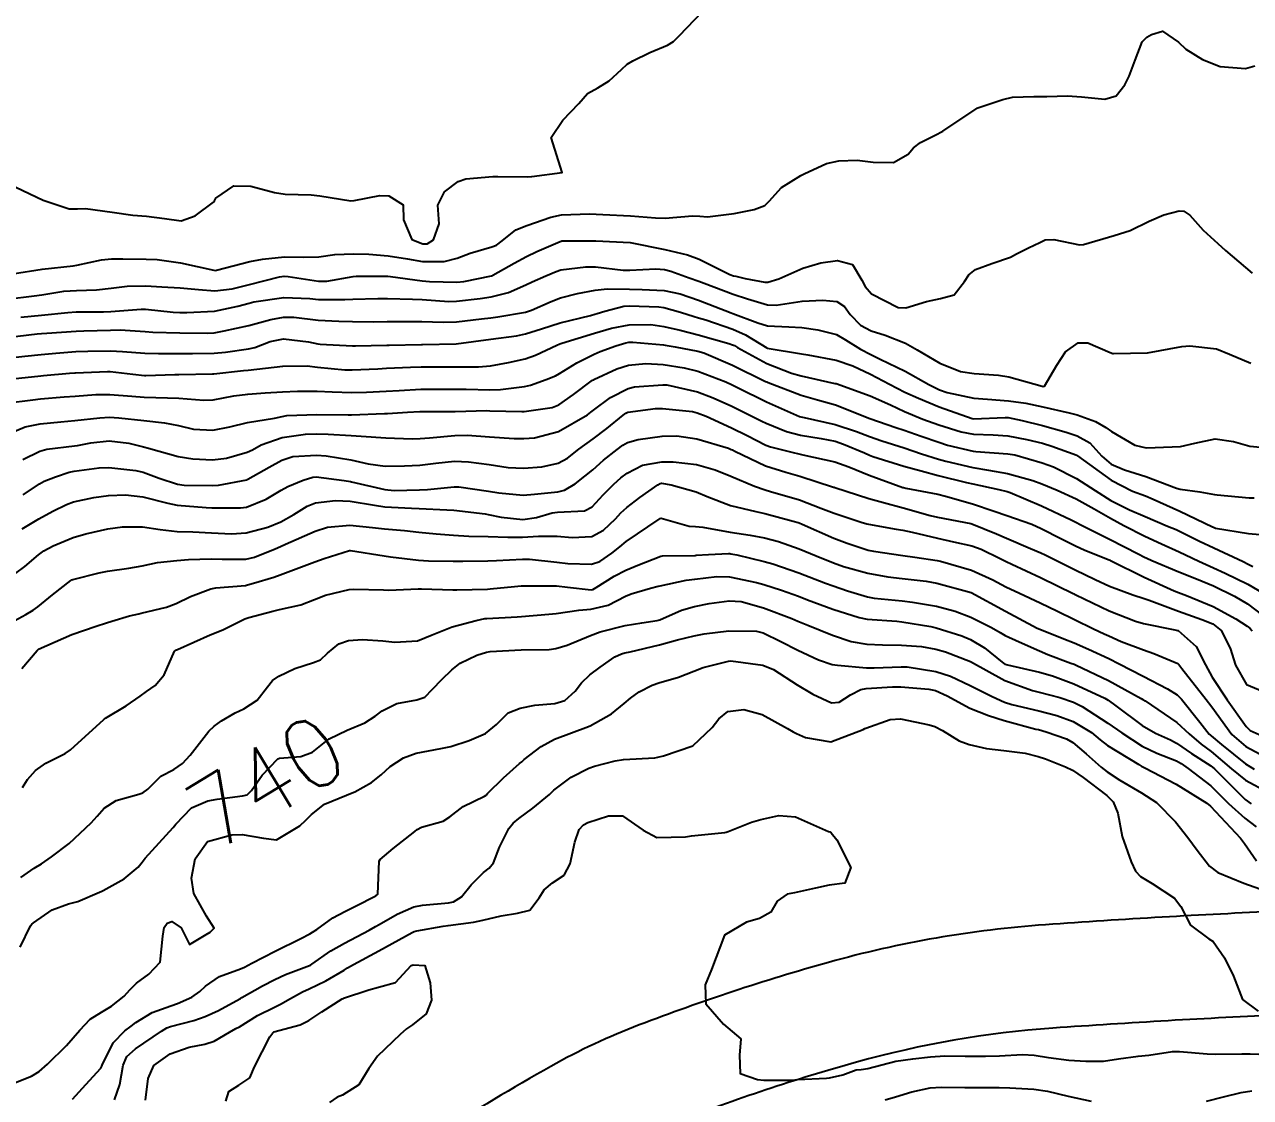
# Model space of a CAD drawing. Header units: metres. Extents: x 318500 to 325275, y 7408834 to 7428799.
# Drawn here: x 322279.6 to 322350.6, y 7417389.9 to 7417452 of the extents above; entities that cross this region are included whole.
import ezdxf
from ezdxf.enums import TextEntityAlignment as Align

# ---------------------------------------------------------------- set-up
doc = ezdxf.new("R2010")
doc.units = ezdxf.units.M
doc.header["$MEASUREMENT"] = 0
for name, color, linetype in [('Cotas', 45, 'Continuous'), ('Curvas de Nivel 1m', 11, 'Continuous'), ('Curvas de Nivel 5m', 15, 'Continuous'), ('Vias Primárias', 230, 'Continuous')]:
    doc.layers.add(name, color=color, linetype=linetype)
doc.styles.add('Style-STANDARD', font='STANDARD.shx')

msp = doc.modelspace()

# ---------------------------------------------------------------- linework, layer by layer
at = {"layer": 'Curvas de Nivel 1m', "flags": 128}
for points, elevation in [([(322278.714, 7417442.744), (322280.7, 7417441.81), (322282.201, 7417441.293), (322282.695, 7417441.306), (322283.155, 7417441.316), (322284.693, 7417441.106), (322285.888, 7417440.938), (322286.691, 7417440.876), (322287.721, 7417440.745), (322288.689, 7417440.616), (322289.492, 7417440.892), (322290.557, 7417441.681), (322290.624, 7417441.758), (322290.703, 7417441.909), (322291.74, 7417442.639), (322292.715, 7417442.619), (322294.086, 7417442.253), (322294.708, 7417442.153), (322296.211, 7417442.102), (322296.707, 7417442.044), (322298.51, 7417441.766), (322298.703, 7417441.774), (322300.179, 7417442.077), (322300.708, 7417442.049), (322301.526, 7417441.532), (322301.563, 7417440.659), (322302.038, 7417439.526), (322302.676, 7417439.27), (322302.917, 7417439.276), (322303.286, 7417439.511), (322303.613, 7417440.43), (322303.54, 7417441.507), (322303.935, 7417442.278), (322304.721, 7417442.881), (322305.171, 7417443.036), (322306.726, 7417443.166), (322307.014, 7417443.169), (322308.726, 7417443.147), (322308.981, 7417443.181), (322310.73, 7417443.41), (322310.106, 7417445.42), (322310.77, 7417446.426), (322311.702, 7417447.396), (322312.199, 7417447.979), (322312.794, 7417448.31), (322313.461, 7417448.713), (322314.177, 7417449.366), (322314.5, 7417449.678), (322314.818, 7417449.875), (322315.814, 7417450.356), (322316.832, 7417450.781), (322317.182, 7417450.977), (322317.511, 7417451.32), (322318.854, 7417452.719)], 723), ([(322278.934, 7417437.539), (322280.65, 7417437.81), (322282.437, 7417437.999), (322282.654, 7417438.037), (322284.078, 7417438.347), (322284.66, 7417438.399), (322285.312, 7417438.403), (322286.66, 7417438.394), (322287.299, 7417438.36), (322288.657, 7417438.182), (322290.588, 7417437.743), (322290.651, 7417437.733), (322290.726, 7417437.754), (322292.659, 7417438.246), (322293.404, 7417438.382), (322294.664, 7417438.526), (322295.764, 7417438.508), (322296.664, 7417438.53), (322297.59, 7417438.662), (322298.667, 7417438.696), (322299.555, 7417438.669), (322300.666, 7417438.585), (322301.79, 7417438.402), (322302.661, 7417438.255), (322303.915, 7417438.248), (322304.664, 7417438.454), (322305.421, 7417438.726), (322306.675, 7417439.097), (322306.928, 7417439.206), (322307.266, 7417439.454), (322308.047, 7417440.086), (322308.689, 7417440.343), (322310.084, 7417440.809), (322310.695, 7417440.957), (322312.313, 7417441.003), (322312.696, 7417440.993), (322313.093, 7417440.979), (322314.695, 7417440.904), (322316.13, 7417440.774), (322316.694, 7417440.759), (322318.286, 7417440.896), (322318.696, 7417440.885), (322319.147, 7417440.844), (322320.698, 7417441.033), (322321.856, 7417441.263), (322322.458, 7417441.5), (322322.707, 7417441.749), (322323.432, 7417442.527), (322324.54, 7417443.223), (322324.668, 7417443.284), (322324.732, 7417443.321), (322326.032, 7417443.915), (322326.743, 7417444.074), (322327.812, 7417444.116), (322328.742, 7417444.002), (322329.919, 7417443.976), (322330.75, 7417444.47), (322331.063, 7417444.829), (322331.474, 7417445.133), (322332.329, 7417445.559), (322332.767, 7417445.796), (322334.695, 7417447.091), (322334.748, 7417447.123), (322334.781, 7417447.141), (322336.233, 7417447.624), (322336.79, 7417447.755), (322338.037, 7417447.802), (322338.791, 7417447.804), (322339.972, 7417447.843), (322340.792, 7417447.786), (322342.139, 7417447.64), (322342.793, 7417447.845), (322343.302, 7417448.476), (322343.545, 7417448.973), (322343.892, 7417449.901), (322344.299, 7417450.965), (322344.562, 7417451.244), (322344.844, 7417451.384), (322345.483, 7417451.587), (322346.395, 7417450.937), (322346.834, 7417450.544), (322347.791, 7417449.95), (322348.82, 7417449.546), (322350.276, 7417449.427), (322350.821, 7417449.585)], 724), ([(322279.411, 7417435.023), (322280.613, 7417435.14), (322282.136, 7417435.308), (322282.616, 7417435.338), (322284.187, 7417435.335), (322284.616, 7417435.355), (322286.383, 7417435.498), (322286.618, 7417435.496), (322288.232, 7417435.322), (322288.616, 7417435.3), (322289.02, 7417435.292), (322290.617, 7417435.371), (322291.963, 7417435.66), (322292.623, 7417435.85), (322292.894, 7417435.916), (322294.628, 7417436.161), (322296.125, 7417436.107), (322296.627, 7417436.061), (322298.152, 7417436.052), (322298.628, 7417436.073), (322300.067, 7417436.109), (322300.629, 7417436.109), (322302.072, 7417436.081), (322302.628, 7417436.044), (322304.18, 7417435.944), (322304.627, 7417435.948), (322305.996, 7417436.103), (322306.631, 7417436.204), (322307.629, 7417436.456), (322308.642, 7417436.898), (322309.004, 7417437.075), (322309.791, 7417437.423), (322310.386, 7417437.682), (322310.655, 7417437.765), (322312.097, 7417437.95), (322312.659, 7417437.947), (322314.26, 7417437.76), (322314.656, 7417437.751), (322316.158, 7417437.837), (322316.657, 7417437.784), (322317.019, 7417437.688), (322318.086, 7417437.308), (322318.647, 7417437.11), (322318.946, 7417436.996), (322320.636, 7417436.368), (322321.461, 7417436.096), (322322.627, 7417435.747), (322323.119, 7417435.734), (322324.631, 7417435.958), (322325.827, 7417436.013), (322326.631, 7417435.945), (322327.072, 7417435.639), (322327.408, 7417435.188), (322328.005, 7417434.57), (322328.611, 7417434.239), (322329.435, 7417433.985), (322330.604, 7417433.524), (322331.276, 7417433.133), (322332.589, 7417432.364), (322333.788, 7417431.896), (322334.58, 7417431.764), (322335.98, 7417431.668), (322336.578, 7417431.582), (322338.504, 7417431.041), (322338.57, 7417431.026), (322338.642, 7417431.039), (322339.358, 7417432.259), (322339.856, 7417433.021), (322340.605, 7417433.538), (322341.153, 7417433.55), (322342.453, 7417432.982), (322342.599, 7417432.933), (322342.65, 7417432.929), (322344.6, 7417432.96), (322346.604, 7417433.338), (322347.06, 7417433.378), (322348.603, 7417433.195), (322349.358, 7417432.892), (322350.592, 7417432.377)], 726), ([(322278.6, 7417433.851), (322280.357, 7417434.058), (322280.603, 7417434.084), (322280.91, 7417434.112), (322282.604, 7417434.214), (322283.06, 7417434.231), (322284.605, 7417434.287), (322285.153, 7417434.292), (322286.605, 7417434.195), (322287.045, 7417434.164), (322288.604, 7417434.124), (322290.191, 7417434.097), (322290.604, 7417434.128), (322291.176, 7417434.242), (322292.609, 7417434.558), (322293.874, 7417434.893), (322294.614, 7417435.038), (322295.203, 7417435.025), (322296.613, 7417434.853), (322297.822, 7417434.792), (322298.612, 7417434.774), (322299.825, 7417434.765), (322300.612, 7417434.774), (322301.359, 7417434.786), (322302.613, 7417434.775), (322303.849, 7417434.738), (322304.613, 7417434.763), (322306.074, 7417434.927), (322306.615, 7417434.998), (322307.017, 7417435.055), (322308.619, 7417435.328), (322308.966, 7417435.435), (322310.107, 7417435.939), (322310.631, 7417436.148), (322311.625, 7417436.406), (322312.638, 7417436.596), (322313.342, 7417436.67), (322314.639, 7417436.642), (322315.363, 7417436.625), (322316.639, 7417436.583), (322317.569, 7417436.383), (322318.631, 7417436.013), (322320.514, 7417435.281), (322320.62, 7417435.243), (322322.052, 7417434.696), (322322.613, 7417434.537), (322323.86, 7417434.479), (322324.612, 7417434.428), (322325.53, 7417434.292), (322326.608, 7417434.029), (322327.137, 7417433.724), (322328.005, 7417433.179), (322328.595, 7417432.868), (322329.148, 7417432.605), (322330.582, 7417431.915), (322331.949, 7417431.126), (322332.565, 7417430.819), (322333.011, 7417430.666), (322334.559, 7417430.34), (322335.358, 7417430.278), (322336.557, 7417430.195), (322337.559, 7417430.046), (322338.552, 7417429.843), (322340.072, 7417429.492), (322340.545, 7417429.371), (322341.592, 7417428.994), (322342.205, 7417428.653), (322342.534, 7417428.416), (322343.878, 7417427.615), (322344.525, 7417427.464), (322345.053, 7417427.48), (322346.526, 7417427.551), (322347.348, 7417427.738), (322348.531, 7417427.981), (322349.588, 7417427.831), (322350.527, 7417427.566), (322351.155, 7417427.499)], 727), ([(322278.582, 7417432.649), (322279.634, 7417432.77), (322280.586, 7417432.879), (322281.428, 7417432.957), (322282.589, 7417433.036), (322283.289, 7417433.07), (322284.59, 7417433.087), (322285.287, 7417433.045), (322286.588, 7417432.949), (322287.375, 7417432.931), (322288.588, 7417432.932), (322289.351, 7417432.93), (322290.589, 7417432.946), (322291.256, 7417433.004), (322292.593, 7417433.19), (322292.961, 7417433.278), (322293.84, 7417433.631), (322294.602, 7417433.778), (322296.064, 7417433.605), (322296.598, 7417433.487), (322296.726, 7417433.47), (322298.597, 7417433.38), (322298.785, 7417433.379), (322300.598, 7417433.407), (322300.723, 7417433.413), (322302.599, 7417433.452), (322302.66, 7417433.458), (322304.6, 7417433.49), (322306.603, 7417433.75), (322308.097, 7417433.953), (322308.606, 7417434.06), (322309.542, 7417434.359), (322310.613, 7417434.696), (322312.367, 7417435.133), (322312.618, 7417435.202), (322312.756, 7417435.241), (322313.212, 7417435.374), (322314.312, 7417435.676), (322314.625, 7417435.696), (322316.324, 7417435.635), (322316.624, 7417435.598), (322317.59, 7417435.315), (322318.377, 7417435.063), (322318.617, 7417434.995), (322319.042, 7417434.869), (322320.611, 7417434.337), (322321.349, 7417434.01), (322322.584, 7417433.25), (322322.6, 7417433.242), (322324.595, 7417432.916), (322324.955, 7417432.856), (322326.59, 7417432.537), (322327.551, 7417432.22), (322328.578, 7417431.736), (322329.675, 7417431.153), (322330.563, 7417430.697), (322331.356, 7417430.334), (322332.551, 7417429.843), (322334.462, 7417429.171), (322334.541, 7417429.154), (322336.373, 7417429.232), (322336.542, 7417429.219), (322337.359, 7417429.052), (322338.537, 7417428.771), (322339.895, 7417428.381), (322340.532, 7417428.173), (322341.28, 7417427.751), (322341.972, 7417426.988), (322342.513, 7417426.527), (322343.284, 7417426.196), (322344.503, 7417425.808), (322346.286, 7417425.14), (322346.492, 7417425.079), (322347.633, 7417424.913), (322348.488, 7417424.774), (322348.632, 7417424.755), (322350.485, 7417424.574), (322350.778, 7417424.583)], 728), ([(322278.935, 7417431.455), (322280.567, 7417431.635), (322280.724, 7417431.652), (322282.225, 7417431.785), (322282.535, 7417431.816), (322282.571, 7417431.814), (322284.431, 7417431.893), (322284.572, 7417431.886), (322285.889, 7417431.737), (322286.569, 7417431.656), (322286.646, 7417431.652), (322288.316, 7417431.704), (322288.559, 7417431.711), (322290.502, 7417431.75), (322290.571, 7417431.754), (322292.287, 7417431.941), (322292.575, 7417431.97), (322294.07, 7417432.135), (322294.579, 7417432.204), (322295.977, 7417432.208), (322296.578, 7417432.138), (322298.165, 7417431.987), (322298.576, 7417431.981), (322300.079, 7417432.046), (322300.578, 7417432.074), (322301.962, 7417432.144), (322302.58, 7417432.158), (322303.918, 7417432.162), (322304.58, 7417432.151), (322305.895, 7417432.155), (322306.581, 7417432.221), (322307.626, 7417432.408), (322308.588, 7417432.615), (322309.195, 7417432.827), (322310.421, 7417433.413), (322310.601, 7417433.481), (322310.71, 7417433.517), (322312.607, 7417434.102), (322313.588, 7417434.393), (322314.612, 7417434.583), (322315.877, 7417434.605), (322316.612, 7417434.5), (322317.564, 7417434.27), (322318.607, 7417434.011), (322320.385, 7417433.499), (322320.601, 7417433.426), (322320.705, 7417433.382), (322320.887, 7417433.276), (322322.587, 7417432.355), (322324.013, 7417431.794), (322324.576, 7417431.645), (322326.52, 7417431.2), (322326.57, 7417431.187), (322326.587, 7417431.183), (322328.56, 7417430.48), (322329.742, 7417429.963), (322330.547, 7417429.579), (322331.612, 7417429.129), (322332.537, 7417428.795), (322333.819, 7417428.387), (322334.532, 7417428.257), (322335.678, 7417428.219), (322336.531, 7417428.155), (322337.626, 7417427.952), (322338.527, 7417427.738), (322339.068, 7417427.575), (322340.52, 7417427.035), (322340.555, 7417427.009), (322342.499, 7417425.589), (322343.741, 7417424.967), (322344.486, 7417424.683), (322344.945, 7417424.491), (322346.473, 7417423.807), (322348.363, 7417422.901), (322348.427, 7417422.868), (322348.46, 7417422.854), (322348.534, 7417422.824), (322350.456, 7417422.509), (322351.982, 7417422.384)], 729), ([(322278.524, 7417428.21), (322279.656, 7417428.692), (322280.531, 7417428.864), (322281.721, 7417428.982), (322282.533, 7417429.053), (322283.979, 7417429.203), (322284.535, 7417429.235), (322285.083, 7417429.196), (322286.533, 7417429.042), (322287.733, 7417428.913), (322288.531, 7417428.755), (322289.4, 7417428.558), (322290.528, 7417428.492), (322291.508, 7417428.682), (322292.533, 7417428.929), (322294.088, 7417429.179), (322294.537, 7417429.291), (322294.813, 7417429.342), (322296.538, 7417429.407), (322298.35, 7417429.384), (322298.538, 7417429.385), (322300.452, 7417429.454), (322300.539, 7417429.455), (322300.625, 7417429.454), (322301.783, 7417429.528), (322302.493, 7417429.568), (322302.541, 7417429.571), (322304.463, 7417429.569), (322304.541, 7417429.57), (322306.385, 7417429.62), (322306.542, 7417429.616), (322308.41, 7417429.573), (322308.542, 7417429.579), (322310.161, 7417429.801), (322310.548, 7417429.954), (322311.395, 7417430.56), (322312.499, 7417431.381), (322312.543, 7417431.408), (322312.571, 7417431.424), (322313.905, 7417432.042), (322314.584, 7417432.262), (322315.572, 7417432.358), (322316.584, 7417432.284), (322317.79, 7417432.104), (322318.579, 7417431.9), (322320.198, 7417431.284), (322320.568, 7417431.116), (322320.878, 7417430.963), (322322.553, 7417430.138), (322324.478, 7417429.284), (322324.541, 7417429.26), (322324.749, 7417429.218), (322326.536, 7417428.823), (322327.774, 7417428.423), (322328.53, 7417428.124), (322329.24, 7417427.873), (322330.523, 7417427.466), (322331.527, 7417427.13), (322332.515, 7417426.81), (322332.933, 7417426.694), (322334.509, 7417426.327), (322335.416, 7417426.167), (322336.504, 7417425.978), (322337.965, 7417425.578), (322338.495, 7417425.393), (322339.39, 7417425.026), (322340.482, 7417424.51), (322341.53, 7417423.939), (322342.466, 7417423.395), (322343.24, 7417422.972), (322344.454, 7417422.352), (322345.411, 7417421.907), (322346.445, 7417421.457), (322346.804, 7417421.285), (322347.578, 7417420.913), (322348.434, 7417420.519), (322349.107, 7417420.216), (322350.421, 7417419.581), (322351.633, 7417418.862)], 731), ([(322279.533, 7417426.791), (322280.512, 7417427.283), (322280.923, 7417427.394), (322282.517, 7417427.579), (322282.69, 7417427.605), (322283.468, 7417427.766), (322284.521, 7417427.865), (322285.656, 7417427.739), (322286.517, 7417427.532), (322286.794, 7417427.448), (322288.509, 7417426.961), (322289.364, 7417426.83), (322290.507, 7417426.773), (322291.305, 7417426.865), (322292.513, 7417427.215), (322292.808, 7417427.353), (322293.324, 7417427.638), (322294.524, 7417428.07), (322295.877, 7417428.256), (322296.527, 7417428.277), (322297.195, 7417428.258), (322298.526, 7417428.178), (322299.108, 7417428.143), (322300.525, 7417428.05), (322302.056, 7417427.994), (322302.525, 7417428.001), (322303.052, 7417428.039), (322304.527, 7417428.191), (322305.258, 7417428.21), (322306.526, 7417428.11), (322307.968, 7417428.003), (322308.526, 7417428), (322309.144, 7417428.049), (322310.53, 7417428.421), (322312.208, 7417429.385), (322312.4, 7417429.524), (322312.544, 7417429.642), (322313.54, 7417430.385), (322314.563, 7417430.908), (322314.928, 7417430.991), (322316.567, 7417431.118), (322316.786, 7417431.107), (322318.561, 7417430.706), (322319.476, 7417430.371), (322320.549, 7417429.873), (322321.792, 7417429.261), (322322.292, 7417429.008), (322322.536, 7417428.889), (322323.716, 7417428.416), (322324.53, 7417428.207), (322325.722, 7417428.014), (322326.526, 7417427.85), (322327.019, 7417427.687), (322328.225, 7417427.174), (322328.518, 7417427.044), (322328.711, 7417426.973), (322330.509, 7417426.406), (322331.503, 7417426.132), (322332.501, 7417425.868), (322334.135, 7417425.456), (322334.494, 7417425.379), (322335.997, 7417425.067), (322336.488, 7417424.946), (322336.662, 7417424.884), (322338.476, 7417424.108), (322340.183, 7417423.295), (322340.462, 7417423.158), (322340.757, 7417423.006), (322341.902, 7417422.436), (322342.452, 7417422.171), (322344.065, 7417421.343), (322344.442, 7417421.143), (322344.567, 7417421.084), (322344.866, 7417420.954), (322346.431, 7417420.299), (322347.453, 7417419.886), (322348.419, 7417419.473), (322349.635, 7417418.888), (322350.403, 7417418.44), (322351.29, 7417417.763)], 732), ([(322279.552, 7417424.741), (322280.484, 7417425.384), (322280.759, 7417425.533), (322281.42, 7417425.796), (322282.213, 7417426.065), (322282.495, 7417426.12), (322283.949, 7417426.307), (322284.499, 7417426.337), (322286.065, 7417426.166), (322286.495, 7417426.055), (322287.421, 7417425.716), (322288.485, 7417425.372), (322288.863, 7417425.316), (322290.484, 7417425.286), (322290.841, 7417425.31), (322292.49, 7417425.622), (322292.511, 7417425.628), (322292.545, 7417425.649), (322293.782, 7417426.349), (322294.507, 7417426.76), (322295.152, 7417426.969), (322296.512, 7417427.048), (322297.089, 7417427.014), (322298.508, 7417426.781), (322299.508, 7417426.552), (322300.503, 7417426.41), (322301.613, 7417426.419), (322302.504, 7417426.473), (322303.425, 7417426.587), (322304.508, 7417426.701), (322305.325, 7417426.66), (322306.506, 7417426.495), (322307.618, 7417426.335), (322308.503, 7417426.293), (322309.556, 7417426.372), (322310.508, 7417426.583), (322311.042, 7417426.872), (322311.709, 7417427.392), (322312.526, 7417427.999), (322313.32, 7417428.585), (322314.274, 7417429.363), (322314.427, 7417429.476), (322314.542, 7417429.525), (322316.144, 7417429.738), (322316.546, 7417429.744), (322318.279, 7417429.569), (322318.543, 7417429.503), (322319.064, 7417429.295), (322320.533, 7417428.621), (322321.439, 7417428.176), (322322.524, 7417427.624), (322322.8, 7417427.523), (322324.02, 7417427.227), (322324.518, 7417427.102), (322324.669, 7417427.067), (322326.512, 7417426.653), (322327.327, 7417426.369), (322328.501, 7417425.88), (322330.458, 7417425.173), (322330.49, 7417425.168), (322330.617, 7417425.139), (322332.485, 7417424.779), (322332.917, 7417424.68), (322334.477, 7417424.225), (322335.733, 7417423.809), (322336.467, 7417423.559), (322337.914, 7417423.045), (322338.458, 7417422.809), (322339.636, 7417422.207), (322340.448, 7417421.792), (322340.99, 7417421.546), (322342.396, 7417420.981), (322342.44, 7417420.966), (322342.471, 7417420.949), (322344.425, 7417419.991), (322346.151, 7417419.197), (322346.412, 7417419.091), (322346.867, 7417418.923), (322348.401, 7417418.294), (322349.711, 7417417.566), (322350.384, 7417417.146), (322350.538, 7417417.034), (322350.66, 7417416.876)], 733), ([(322279.495, 7417422.774), (322280.455, 7417423.351), (322281.263, 7417423.798), (322282.058, 7417424.194), (322282.468, 7417424.342), (322283.637, 7417424.598), (322284.475, 7417424.717), (322285.464, 7417424.751), (322286.473, 7417424.624), (322287.909, 7417424.267), (322288.467, 7417424.151), (322290.128, 7417424.012), (322290.465, 7417424.003), (322292.124, 7417423.995), (322292.466, 7417424.043), (322293.617, 7417424.489), (322294.481, 7417425.013), (322294.862, 7417425.237), (322295.748, 7417425.601), (322296.305, 7417425.78), (322296.493, 7417425.791), (322298.114, 7417425.574), (322298.489, 7417425.525), (322298.549, 7417425.51), (322300.483, 7417425.055), (322301.014, 7417425.002), (322302.483, 7417425.036), (322302.937, 7417425.059), (322304.486, 7417425.215), (322304.76, 7417425.212), (322306.483, 7417424.965), (322307.074, 7417424.861), (322308.479, 7417424.723), (322309.128, 7417424.783), (322310.483, 7417424.928), (322310.874, 7417425.015), (322311.494, 7417425.395), (322312.051, 7417425.832), (322312.502, 7417426.197), (322313.136, 7417426.748), (322313.91, 7417427.366), (322314.253, 7417427.632), (322314.524, 7417427.783), (322315.129, 7417427.954), (322316.528, 7417428.143), (322317.365, 7417428.154), (322318.527, 7417427.993), (322320.354, 7417427.449), (322320.521, 7417427.38), (322320.588, 7417427.346), (322320.725, 7417427.277), (322322.508, 7417426.435), (322323.682, 7417426.052), (322324.499, 7417425.827), (322326.44, 7417425.201), (322326.49, 7417425.186), (322326.515, 7417425.174), (322328.481, 7417424.542), (322329.329, 7417424.305), (322330.473, 7417423.987), (322332.031, 7417423.56), (322332.465, 7417423.461), (322334.389, 7417423.091), (322334.45, 7417423.08), (322335.88, 7417422.495), (322336.452, 7417422.249), (322337.843, 7417421.649), (322338.444, 7417421.398), (322338.688, 7417421.281), (322339.195, 7417421.029), (322340.431, 7417420.411), (322341.572, 7417419.844), (322342.417, 7417419.468), (322343.755, 7417418.967), (322344.407, 7417418.754), (322344.709, 7417418.652), (322346.396, 7417418.018), (322347.76, 7417417.539), (322348.386, 7417417.279), (322348.872, 7417416.895), (322349.385, 7417415.875), (322349.696, 7417414.887), (322350.343, 7417413.77), (322352.18, 7417413.005)], 734), ([(322278.845, 7417417.356), (322279.698, 7417417.817), (322280.124, 7417418.072), (322280.387, 7417418.266), (322281.237, 7417418.958), (322282.298, 7417419.782), (322282.363, 7417419.829), (322282.411, 7417419.85), (322283.941, 7417420.233), (322284.419, 7417420.331), (322285.658, 7417420.502), (322286.424, 7417420.648), (322287.32, 7417420.824), (322288.429, 7417420.951), (322289.114, 7417421.006), (322290.431, 7417421.038), (322291.069, 7417421.025), (322292.431, 7417421.034), (322292.939, 7417421.136), (322294.134, 7417421.625), (322294.441, 7417421.759), (322294.718, 7417421.891), (322296.451, 7417422.653), (322297.166, 7417422.87), (322298.454, 7417422.992), (322299.763, 7417422.86), (322300.452, 7417422.773), (322301.606, 7417422.682), (322302.451, 7417422.588), (322303.441, 7417422.491), (322304.449, 7417422.424), (322305.333, 7417422.361), (322306.449, 7417422.331), (322307.595, 7417422.302), (322308.449, 7417422.297), (322309.373, 7417422.35), (322310.449, 7417422.353), (322311.322, 7417422.27), (322312.449, 7417422.328), (322313.127, 7417422.7), (322313.815, 7417423.366), (322314.13, 7417423.699), (322314.47, 7417424.012), (322315.239, 7417424.588), (322316.273, 7417425.333), (322316.413, 7417425.41), (322316.491, 7417425.421), (322317.044, 7417425.322), (322318.484, 7417424.918), (322319.12, 7417424.654), (322320.473, 7417424.133), (322321.934, 7417423.792), (322322.466, 7417423.664), (322324.101, 7417423.225), (322324.391, 7417423.153), (322324.459, 7417423.127), (322324.62, 7417423.057), (322326.45, 7417422.248), (322327.22, 7417421.96), (322328.444, 7417421.556), (322328.757, 7417421.48), (322330.441, 7417421.229), (322331.148, 7417421.133), (322332.437, 7417420.949), (322332.639, 7417420.915), (322334.43, 7417420.391), (322335.664, 7417419.828), (322336.416, 7417419.431), (322337.211, 7417419.052), (322338.402, 7417418.497), (322339.409, 7417418.011), (322340.388, 7417417.526), (322341.49, 7417416.993), (322342.106, 7417416.713), (322342.376, 7417416.587), (322343.08, 7417416.266), (322344.368, 7417415.777), (322344.982, 7417415.567), (322346.361, 7417414.988), (322346.391, 7417414.96), (322346.416, 7417414.929), (322346.591, 7417414.692), (322348.012, 7417412.905), (322348.324, 7417412.473), (322349.488, 7417410.888), (322350.3, 7417410.182), (322351.71, 7417409.437)], 736), ([(322279.466, 7417414.696), (322280.359, 7417415.747), (322280.391, 7417415.778), (322280.442, 7417415.809), (322282.369, 7417416.674), (322283.768, 7417417.153), (322284.376, 7417417.344), (322284.682, 7417417.442), (322285.695, 7417417.737), (322286.244, 7417417.869), (322286.383, 7417417.901), (322287.841, 7417418.256), (322288.391, 7417418.465), (322289.228, 7417418.857), (322290.405, 7417419.31), (322290.701, 7417419.372), (322292.408, 7417419.51), (322292.524, 7417419.533), (322292.872, 7417419.643), (322294.049, 7417419.992), (322294.417, 7417420.11), (322295.507, 7417420.521), (322296.429, 7417420.875), (322296.961, 7417421.056), (322298.439, 7417421.521), (322298.485, 7417421.524), (322300.435, 7417421.22), (322300.8, 7417421.169), (322302.432, 7417420.973), (322303.005, 7417420.93), (322304.431, 7417420.918), (322304.994, 7417420.919), (322306.432, 7417420.931), (322306.936, 7417420.951), (322308.434, 7417421.03), (322308.849, 7417421.019), (322310.432, 7417420.856), (322311.056, 7417420.776), (322312.43, 7417420.727), (322312.914, 7417420.894), (322313.604, 7417421.368), (322314.067, 7417421.741), (322314.447, 7417422.042), (322316.342, 7417423.332), (322316.414, 7417423.378), (322316.461, 7417423.393), (322316.734, 7417423.326), (322318.09, 7417422.939), (322318.456, 7417422.908), (322318.882, 7417422.869), (322320.453, 7417422.59), (322321.608, 7417422.419), (322322.45, 7417422.266), (322323.255, 7417422.044), (322324.444, 7417421.619), (322325.432, 7417421.21), (322326.434, 7417420.811), (322327.018, 7417420.604), (322328.426, 7417420.209), (322329.573, 7417420.002), (322330.421, 7417419.904), (322331.791, 7417419.755), (322332.418, 7417419.641), (322334.41, 7417419.09), (322336.394, 7417418.017), (322338.223, 7417417.042), (322338.379, 7417416.97), (322339.775, 7417416.42), (322340.372, 7417416.185), (322341.196, 7417415.825), (322342.363, 7417415.27), (322342.963, 7417414.974), (322344.349, 7417414.258), (322345.762, 7417413.515), (322346.334, 7417413.176), (322346.582, 7417412.926), (322347.637, 7417411.583), (322348.184, 7417410.902), (322348.245, 7417410.847), (322348.299, 7417410.803), (322348.887, 7417410.301), (322350.284, 7417409.173), (322350.782, 7417408.872)], 737), ([(322279.507, 7417407.817), (322279.795, 7417408.277), (322280.265, 7417408.79), (322280.854, 7417409.219), (322281.974, 7417409.785), (322282.282, 7417409.983), (322284.215, 7417411.751), (322284.258, 7417411.794), (322284.301, 7417411.825), (322285.512, 7417412.538), (322286.32, 7417413.09), (322286.69, 7417413.359), (322287.182, 7417413.717), (322287.71, 7417414.339), (322288.298, 7417415.701), (322288.361, 7417415.755), (322288.47, 7417415.807), (322290.37, 7417416.647), (322291.092, 7417416.944), (322292.379, 7417417.571), (322292.598, 7417417.647), (322293.992, 7417418.02), (322294.387, 7417418.11), (322295.606, 7417418.387), (322296.396, 7417418.685), (322297.049, 7417418.935), (322298.405, 7417419.261), (322298.685, 7417419.287), (322300.406, 7417419.247), (322300.701, 7417419.24), (322302.407, 7417419.308), (322302.603, 7417419.312), (322304.406, 7417419.247), (322304.643, 7417419.25), (322306.408, 7417419.294), (322306.564, 7417419.302), (322307.979, 7417419.444), (322308.366, 7417419.485), (322308.411, 7417419.483), (322310.338, 7417419.484), (322310.411, 7417419.479), (322311.037, 7417419.401), (322312.408, 7417419.255), (322312.514, 7417419.274), (322312.699, 7417419.377), (322313.751, 7417420.036), (322314.426, 7417420.397), (322315.106, 7417420.674), (322316.438, 7417421.201), (322316.545, 7417421.222), (322318.439, 7417421.247), (322318.491, 7417421.248), (322319.197, 7417421.292), (322320.362, 7417421.36), (322320.441, 7417421.355), (322320.504, 7417421.342), (322320.84, 7417421.274), (322322.435, 7417420.894), (322322.919, 7417420.756), (322324.425, 7417420.229), (322325.982, 7417419.639), (322326.414, 7417419.476), (322327.246, 7417419.187), (322328.405, 7417418.846), (322328.791, 7417418.777), (322330.402, 7417418.607), (322331.003, 7417418.532), (322332.398, 7417418.309), (322333.483, 7417418.015), (322334.389, 7417417.662), (322335.588, 7417417.072), (322336.084, 7417416.772), (322336.375, 7417416.607), (322337.186, 7417416.237), (322338.367, 7417415.714), (322338.846, 7417415.514), (322340.172, 7417415.013), (322340.359, 7417414.94), (322340.472, 7417414.895), (322342.345, 7417413.999), (322344.236, 7417412.961), (322344.329, 7417412.904), (322344.468, 7417412.818), (322346.31, 7417411.564), (322347.011, 7417410.919), (322347.707, 7417410.322), (322348.29, 7417409.887), (322349.461, 7417408.888), (322350.27, 7417408.233), (322351.576, 7417407.545)], 738), ([(322279.402, 7417402.597), (322280.19, 7417403.145), (322280.598, 7417403.4), (322281.182, 7417403.795), (322282.208, 7417404.578), (322283.475, 7417405.761), (322283.821, 7417406.161), (322284.233, 7417406.623), (322284.919, 7417407.064), (322286.245, 7417407.424), (322286.471, 7417407.502), (322286.761, 7417407.722), (322287.512, 7417408.46), (322288.267, 7417408.858), (322288.771, 7417409.194), (322289.21, 7417409.686), (322290.294, 7417411.068), (322290.597, 7417411.367), (322291.026, 7417411.663), (322291.823, 7417412.139), (322292.311, 7417412.372), (322293.096, 7417412.861), (322293.692, 7417413.63), (322293.966, 7417413.995), (322294.339, 7417414.245), (322295.261, 7417414.691), (322296.352, 7417415.053), (322296.743, 7417415.197), (322297.154, 7417415.582), (322297.813, 7417416.128), (322298.368, 7417416.328), (322299.188, 7417416.377), (322300.368, 7417416.308), (322301.061, 7417416.224), (322302.368, 7417416.292), (322303.22, 7417416.653), (322304.376, 7417417.111), (322305.767, 7417417.469), (322306.258, 7417417.585), (322306.382, 7417417.596), (322308.126, 7417417.692), (322308.384, 7417417.713), (322309.966, 7417417.837), (322310.387, 7417417.89), (322311.708, 7417418.073), (322312.391, 7417418.131), (322313.398, 7417418.366), (322314.403, 7417418.88), (322314.734, 7417419.026), (322315.85, 7417419.338), (322316.287, 7417419.457), (322316.412, 7417419.49), (322317.919, 7417419.806), (322318.419, 7417419.875), (322319.682, 7417420.027), (322320.421, 7417420.01), (322321.989, 7417419.684), (322322.415, 7417419.567), (322323.433, 7417419.235), (322324.405, 7417418.883), (322324.941, 7417418.675), (322326.394, 7417418.128), (322327.922, 7417417.642), (322328.386, 7417417.55), (322330.099, 7417417.43), (322330.384, 7417417.4), (322332.07, 7417417.123), (322332.379, 7417417.05), (322333.858, 7417416.581), (322334.373, 7417416.374), (322335.18, 7417415.89), (322336.194, 7417415.062), (322336.358, 7417414.955), (322336.514, 7417414.902), (322338.352, 7417414.477), (322339.106, 7417414.272), (322340.342, 7417413.818), (322342.139, 7417412.983), (322342.328, 7417412.863), (322342.767, 7417412.532), (322344.306, 7417411.39), (322345.062, 7417410.949), (322345.933, 7417410.572), (322346.294, 7417410.37), (322347.154, 7417409.782), (322348.282, 7417409.066), (322348.491, 7417408.898), (322350.254, 7417407.119), (322350.61, 7417406.875)], 739), ([(322279.107, 7417390.736), (322280.03, 7417391.113), (322280.47, 7417391.367), (322280.957, 7417391.796), (322282.051, 7417392.872), (322282.817, 7417393.769), (322283.416, 7417394.413), (322284.076, 7417394.811), (322284.665, 7417395.161), (322285.394, 7417395.737), (322285.719, 7417396.11), (322286.101, 7417396.478), (322286.818, 7417397.011), (322287.472, 7417397.71), (322287.633, 7417399.206), (322287.704, 7417399.707), (322287.884, 7417399.964), (322288.145, 7417400.065), (322288.682, 7417399.692), (322289.174, 7417398.728), (322290.136, 7417399.308), (322290.365, 7417399.441), (322290.589, 7417399.666), (322290.15, 7417400.37), (322289.421, 7417401.681), (322289.295, 7417402.571), (322289.495, 7417403.681), (322290.21, 7417404.689), (322291.63, 7417405.072), (322292.214, 7417405.084), (322293.462, 7417404.881), (322294.212, 7417404.774), (322295.565, 7417405.6), (322295.904, 7417405.916), (322296.23, 7417406.242), (322296.981, 7417406.841), (322298.247, 7417407.37), (322298.399, 7417407.417), (322298.745, 7417407.563), (322299.706, 7417408.1), (322300.265, 7417408.542), (322300.786, 7417409.019), (322301.549, 7417409.521), (322302.283, 7417409.794), (322303.719, 7417410.062), (322304.287, 7417410.181), (322305.348, 7417410.532), (322306.295, 7417410.942), (322306.945, 7417411.45), (322307.619, 7417412.132), (322308.315, 7417412.407), (322309.163, 7417412.576), (322310.319, 7417412.677), (322310.885, 7417412.838), (322311.483, 7417413.393), (322311.856, 7417413.869), (322312.344, 7417414.326), (322312.938, 7417414.784), (322313.789, 7417415.366), (322314.168, 7417415.556), (322314.362, 7417415.606), (322314.677, 7417415.67), (322316.367, 7417416.062), (322317.41, 7417416.354), (322318.373, 7417416.598), (322318.958, 7417416.711), (322320.376, 7417416.882), (322321.976, 7417416.856), (322322.375, 7417416.754), (322323.399, 7417416.263), (322324.365, 7417415.763), (322325.564, 7417415.208), (322326.356, 7417414.923), (322326.666, 7417414.884), (322328.354, 7417414.742), (322328.783, 7417414.734), (322330.355, 7417414.795), (322330.705, 7417414.786), (322332.351, 7417414.533), (322333.205, 7417414.25), (322334.339, 7417413.721), (322335.617, 7417413.071), (322336.325, 7417412.757), (322336.758, 7417412.622), (322338.318, 7417412.24), (322339.358, 7417411.98), (322340.309, 7417411.634), (322341.364, 7417410.994), (322341.875, 7417410.566), (322342.293, 7417410.24), (322344.098, 7417409.146), (322344.281, 7417409.034), (322344.33, 7417409.009), (322344.457, 7417408.957), (322346.266, 7417408.007), (322348.039, 7417406.903), (322348.247, 7417406.729), (322349.984, 7417404.882), (322350.225, 7417404.562), (322350.91, 7417403.569)], 741), ([(322282.395, 7417389.774), (322283.171, 7417390.614), (322284.037, 7417391.571), (322284.099, 7417391.689), (322284.121, 7417391.749), (322284.76, 7417393.036), (322285.437, 7417393.736), (322285.794, 7417394.003), (322286.067, 7417394.207), (322287.01, 7417394.782), (322288.082, 7417395.18), (322288.476, 7417395.302), (322289.301, 7417395.682), (322289.761, 7417396.009), (322290.1, 7417396.315), (322290.906, 7417396.864), (322292.115, 7417397.324), (322292.345, 7417397.418), (322292.783, 7417397.64), (322294.127, 7417398.33), (322295.614, 7417399.077), (322296.138, 7417399.351), (322296.293, 7417399.434), (322296.533, 7417399.586), (322297.467, 7417400.26), (322298.156, 7417400.64), (322298.77, 7417400.952), (322299.957, 7417401.543), (322300.074, 7417401.639), (322300.139, 7417403.541), (322300.201, 7417403.643), (322300.958, 7417404.279), (322302.218, 7417405.274), (322302.347, 7417405.381), (322302.59, 7417405.506), (322303.85, 7417405.869), (322304.229, 7417406.105), (322305.013, 7417406.704), (322306.248, 7417407.319), (322306.333, 7417407.374), (322306.419, 7417407.457), (322307.339, 7417408.369), (322308.276, 7417409.195), (322308.402, 7417409.305), (322308.532, 7417409.427), (322309.516, 7417410.189), (322310.292, 7417410.607), (322312.264, 7417411.345), (322312.3, 7417411.356), (322312.353, 7417411.379), (322313.595, 7417412.076), (322314.32, 7417412.668), (322314.685, 7417412.986), (322315.202, 7417413.341), (322315.942, 7417413.73), (322316.338, 7417413.874), (322317.459, 7417414.197), (322318.349, 7417414.541), (322318.893, 7417414.753), (322320.358, 7417415.132), (322320.495, 7417415.141), (322322.355, 7417414.891), (322322.957, 7417414.634), (322324.338, 7417413.762), (322325.236, 7417413.211), (322326.323, 7417412.717), (322326.76, 7417412.757), (322327.431, 7417413.183), (322328.024, 7417413.485), (322328.335, 7417413.532), (322329.848, 7417413.637), (322330.337, 7417413.638), (322331.953, 7417413.506), (322332.335, 7417413.421), (322333.009, 7417413.11), (322334.32, 7417412.406), (322335.414, 7417411.973), (322336.309, 7417411.683), (322338.148, 7417411.196), (322338.302, 7417411.16), (322338.748, 7417411.033), (322339.912, 7417410.632), (322340.294, 7417410.415), (322341.052, 7417409.763), (322341.922, 7417408.985), (322342.276, 7417408.712), (322343.013, 7417408.228), (322344.258, 7417407.506), (322345.121, 7417406.947), (322346.233, 7417405.819), (322346.935, 7417404.919), (322347.492, 7417404.19), (322348.204, 7417403.259), (322348.675, 7417402.895), (322350.191, 7417402.276), (322351.108, 7417401.945)], 742), ([(322284.823, 7417389.742), (322285.131, 7417390.632), (322285.327, 7417391.737), (322285.544, 7417392.236), (322286.05, 7417392.684), (322287.55, 7417393.708), (322287.86, 7417393.906), (322288.064, 7417393.984), (322289.415, 7417394.334), (322290.073, 7417394.555), (322290.84, 7417394.901), (322292.089, 7417395.585), (322292.13, 7417395.609), (322292.198, 7417395.648), (322293.399, 7417396.332), (322294.106, 7417396.705), (322294.732, 7417396.989), (322296.119, 7417397.509), (322296.173, 7417397.536), (322296.254, 7417397.589), (322297.341, 7417398.365), (322298.132, 7417398.8), (322299.572, 7417399.549), (322299.929, 7417399.758), (322300.145, 7417399.889), (322301.196, 7417400.483), (322302.161, 7417400.896), (322302.663, 7417401.004), (322304.165, 7417401.136), (322304.454, 7417401.198), (322304.908, 7417401.479), (322305.467, 7417402.185), (322306.191, 7417402.89), (322306.513, 7417403.138), (322306.769, 7417403.451), (322307.114, 7417404.352), (322307.648, 7417405.439), (322307.908, 7417405.751), (322308.229, 7417406.009), (322309.046, 7417406.614), (322310.003, 7417407.412), (322310.129, 7417407.534), (322310.254, 7417407.649), (322311.248, 7417408.413), (322312.273, 7417408.924), (322312.612, 7417409.037), (322313.807, 7417409.357), (322314.281, 7417409.435), (322316.092, 7417409.522), (322316.282, 7417409.558), (322316.608, 7417409.65), (322318.289, 7417410.216), (322319.42, 7417411.289), (322319.804, 7417411.789), (322320.314, 7417412.217), (322321.249, 7417412.333), (322322.312, 7417412.028), (322323.775, 7417411.228), (322324.105, 7417411.03), (322324.297, 7417410.937), (322324.81, 7417410.7), (322326.292, 7417410.448), (322328.154, 7417411.172), (322328.251, 7417411.221), (322328.301, 7417411.242), (322329.714, 7417411.744), (322330.31, 7417411.79), (322331.981, 7417411.447), (322332.303, 7417411.346), (322332.755, 7417411.113), (322333.714, 7417410.518), (322334.292, 7417410.303), (322335.29, 7417410.075), (322336.289, 7417409.944), (322337.532, 7417409.803), (322338.286, 7417409.609), (322338.714, 7417409.463), (322339.856, 7417409.016), (322340.277, 7417408.809), (322340.886, 7417408.385), (322342.255, 7417407.34), (322342.626, 7417406.976), (322342.888, 7417406.326), (322343.134, 7417404.971), (322343.662, 7417403.509), (322343.91, 7417402.963), (322344.195, 7417402.659), (322344.886, 7417402.253), (322346.177, 7417401.408), (322346.538, 7417400.924), (322347.091, 7417399.848), (322348.152, 7417399.062), (322348.402, 7417398.897), (322349.068, 7417397.959), (322349.591, 7417396.885), (322350.1, 7417395.548), (322351.014, 7417394.866)], 743), ([(322286.633, 7417389.721), (322286.771, 7417390.977), (322287.114, 7417391.714), (322288.047, 7417392.388), (322289.151, 7417392.784), (322290.053, 7417392.957), (322290.594, 7417393.125), (322291.481, 7417393.656), (322291.859, 7417393.856), (322292.065, 7417393.963), (322293.101, 7417394.608), (322294.082, 7417395.104), (322294.429, 7417395.271), (322295.012, 7417395.606), (322295.704, 7417395.988), (322296.099, 7417396.159), (322297.069, 7417396.617), (322298.115, 7417397.246), (322298.317, 7417397.367), (322298.671, 7417397.562), (322300.128, 7417398.354), (322302.053, 7417399.425), (322302.14, 7417399.466), (322302.175, 7417399.474), (322302.323, 7417399.508), (322303.844, 7417399.793), (322304.145, 7417399.831), (322305.605, 7417400.011), (322306.15, 7417400.127), (322307.212, 7417400.386), (322308.157, 7417400.535), (322308.866, 7417400.717), (322309.396, 7417401.418), (322309.694, 7417401.898), (322310.183, 7417402.301), (322310.844, 7417402.746), (322311.199, 7417403.395), (322311.474, 7417404.653), (322311.722, 7417405.387), (322311.964, 7417405.644), (322312.226, 7417405.787), (322313.422, 7417406.172), (322314.232, 7417406.18), (322315.426, 7417405.338), (322316.216, 7417404.92), (322317.865, 7417404.954), (322318.217, 7417405.007), (322320.157, 7417405.208), (322320.219, 7417405.22), (322320.344, 7417405.269), (322321.685, 7417405.799), (322322.231, 7417405.955), (322323.282, 7417406.187), (322324.233, 7417406.117), (322326.142, 7417405.271), (322326.221, 7417405.237), (322326.296, 7417405.189), (322326.623, 7417404.779), (322327.437, 7417403.178), (322327.089, 7417402.278), (322326.185, 7417402.161), (322325.39, 7417401.994), (322324.177, 7417401.707), (322323.759, 7417401.644), (322323.171, 7417401.235), (322322.809, 7417400.591), (322322.155, 7417400.225), (322321.396, 7417400.013), (322320.14, 7417399.27), (322319.377, 7417397.281), (322319.003, 7417396.39), (322319.044, 7417395.286), (322320.073, 7417394.115), (322321.08, 7417393.26), (322320.999, 7417392.312), (322321.032, 7417391.26), (322322.035, 7417390.91), (322322.401, 7417390.878), (322324.035, 7417390.882), (322324.346, 7417390.905), (322326.037, 7417390.996), (322326.21, 7417391.016), (322326.972, 7417391.181), (322327.745, 7417391.471), (322328.043, 7417391.488), (322328.422, 7417391.543), (322330.048, 7417391.973), (322331.032, 7417392.107), (322332.051, 7417392.231), (322332.873, 7417392.281), (322334.052, 7417392.258), (322335.237, 7417392.257), (322336.052, 7417392.285), (322337.369, 7417392.356), (322338.053, 7417392.329), (322338.885, 7417392.188), (322340.05, 7417392.04), (322341.041, 7417391.982), (322342.055, 7417391.979), (322342.925, 7417392.099), (322344.06, 7417392.259), (322344.682, 7417392.322), (322346.064, 7417392.527), (322346.455, 7417392.534), (322348.062, 7417392.396), (322348.571, 7417392.386), (322350.063, 7417392.397), (322350.546, 7417392.389), (322352.062, 7417392.331)], 744)]:
    msp.add_lwpolyline(points, dxfattribs=dict(at, elevation=elevation))
at = {"layer": 'Curvas de Nivel 5m', "flags": 128}
for points, elevation in [([(322278.624, 7417436.065), (322280.183, 7417436.258), (322280.628, 7417436.324), (322281.893, 7417436.529), (322282.632, 7417436.582), (322283.783, 7417436.619), (322284.634, 7417436.71), (322285.563, 7417436.819), (322286.637, 7417436.837), (322287.571, 7417436.781), (322288.635, 7417436.721), (322289.691, 7417436.633), (322290.633, 7417436.561), (322291.64, 7417436.67), (322292.639, 7417436.916), (322294.379, 7417437.357), (322294.647, 7417437.397), (322294.879, 7417437.386), (322296.643, 7417437.109), (322297.124, 7417437.111), (322298.647, 7417437.385), (322298.814, 7417437.401), (322300.648, 7417437.399), (322300.798, 7417437.388), (322302.644, 7417437.14), (322303.056, 7417437.102), (322304.643, 7417437.051), (322305.039, 7417437.089), (322306.649, 7417437.424), (322306.679, 7417437.431), (322306.733, 7417437.459), (322307.955, 7417438.153), (322308.666, 7417438.535), (322309.279, 7417438.822), (322310.612, 7417439.411), (322310.68, 7417439.437), (322310.712, 7417439.441), (322312.681, 7417439.443), (322314.68, 7417439.36), (322316.674, 7417438.952), (322317.995, 7417438.635), (322318.666, 7417438.382), (322320.439, 7417437.496), (322320.652, 7417437.424), (322320.779, 7417437.406), (322321.322, 7417437.27), (322322.455, 7417437.061), (322322.647, 7417437.054), (322323.279, 7417437.241), (322324.66, 7417437.859), (322325.7, 7417438.174), (322326.667, 7417438.305), (322327.546, 7417438.07), (322328.075, 7417437.179), (322328.27, 7417436.801), (322328.638, 7417436.376), (322330.176, 7417435.598), (322330.627, 7417435.573), (322331.817, 7417435.943), (322332.635, 7417436.106), (322333.414, 7417436.332), (322334.027, 7417437.099), (322334.268, 7417437.483), (322334.661, 7417437.798), (322335.602, 7417438.14), (322336.672, 7417438.505), (322337.027, 7417438.704), (322337.731, 7417439.049), (322338.375, 7417439.351), (322338.685, 7417439.499), (322339.186, 7417439.534), (322340.682, 7417439.21), (322340.906, 7417439.23), (322342.688, 7417439.749), (322343.605, 7417440.056), (322344.696, 7417440.582), (322345.553, 7417440.947), (322346.449, 7417441.188), (322346.704, 7417441.167), (322347.064, 7417440.925), (322347.839, 7417440.06), (322348.684, 7417439.3), (322349.129, 7417438.896), (322350.661, 7417437.586)], 725), ([(322278.543, 7417430.058), (322280.11, 7417430.251), (322280.547, 7417430.296), (322281.925, 7417430.414), (322282.55, 7417430.465), (322283.757, 7417430.557), (322284.552, 7417430.561), (322285.831, 7417430.457), (322286.55, 7417430.396), (322287.899, 7417430.36), (322288.55, 7417430.338), (322289.995, 7417430.232), (322290.549, 7417430.252), (322291.745, 7417430.469), (322292.554, 7417430.579), (322293.542, 7417430.648), (322294.556, 7417430.712), (322295.415, 7417430.754), (322296.557, 7417430.749), (322297.43, 7417430.714), (322298.557, 7417430.675), (322299.423, 7417430.691), (322300.558, 7417430.752), (322301.298, 7417430.794), (322302.56, 7417430.857), (322303.203, 7417430.868), (322304.561, 7417430.867), (322305.18, 7417430.862), (322306.56, 7417430.823), (322307.174, 7417430.84), (322308.564, 7417431.013), (322308.907, 7417431.093), (322309.806, 7417431.421), (322310.345, 7417431.641), (322310.575, 7417431.765), (322311.588, 7417432.392), (322312.593, 7417432.889), (322312.936, 7417433.035), (322313.836, 7417433.368), (322314.413, 7417433.551), (322314.602, 7417433.586), (322314.834, 7417433.588), (322316.601, 7417433.429), (322316.69, 7417433.418), (322317.274, 7417433.32), (322318.596, 7417433.062), (322318.929, 7417432.962), (322320.585, 7417432.247), (322322.507, 7417431.315), (322322.571, 7417431.284), (322322.651, 7417431.249), (322324.559, 7417430.516), (322325.521, 7417430.245), (322326.551, 7417429.95), (322328.54, 7417429.17), (322330.036, 7417428.649), (322330.533, 7417428.483), (322331.519, 7417428.142), (322332.527, 7417427.789), (322333.042, 7417427.629), (322334.522, 7417427.273), (322334.684, 7417427.25), (322336.521, 7417427.126), (322336.926, 7417427.056), (322338.514, 7417426.609), (322339.175, 7417426.365), (322340.5, 7417425.696), (322341.578, 7417424.994), (322342.482, 7417424.419), (322343.562, 7417423.881), (322344.468, 7417423.492), (322345.773, 7417422.94), (322346.258, 7417422.733), (322346.457, 7417422.641), (322347.615, 7417422.076), (322348.448, 7417421.672), (322350.137, 7417420.883), (322350.438, 7417420.731), (322350.707, 7417420.604)], 730), ([(322278.601, 7417419.828), (322279.636, 7417420.603), (322280.432, 7417421.273), (322280.735, 7417421.506), (322281.284, 7417421.797), (322282.445, 7417422.275), (322283.177, 7417422.499), (322284.45, 7417422.776), (322285.287, 7417422.906), (322286.452, 7417422.897), (322287.473, 7417422.737), (322288.449, 7417422.635), (322289.366, 7417422.603), (322290.449, 7417422.552), (322291.606, 7417422.501), (322292.449, 7417422.556), (322293.708, 7417422.887), (322294.456, 7417423.191), (322295.205, 7417423.609), (322295.971, 7417424.094), (322296.471, 7417424.291), (322297.622, 7417424.429), (322298.472, 7417424.375), (322299.874, 7417424.143), (322300.468, 7417424.06), (322302.01, 7417423.982), (322302.467, 7417423.967), (322304.072, 7417423.89), (322304.466, 7417423.862), (322306.279, 7417423.647), (322306.462, 7417423.616), (322307.213, 7417423.452), (322308.459, 7417423.322), (322309.242, 7417423.428), (322310.166, 7417423.713), (322310.465, 7417423.75), (322312.023, 7417423.83), (322312.47, 7417424.047), (322313.107, 7417424.747), (322313.731, 7417425.368), (322314.133, 7417425.726), (322314.5, 7417426.007), (322315.392, 7417426.461), (322316.51, 7417426.668), (322317.166, 7417426.664), (322318.508, 7417426.512), (322319.598, 7417426.195), (322320.498, 7417425.826), (322321.87, 7417425.259), (322322.487, 7417425.029), (322322.787, 7417424.943), (322324.478, 7417424.451), (322325.696, 7417423.984), (322326.467, 7417423.683), (322328.047, 7417423.176), (322328.368, 7417423.08), (322328.459, 7417423.056), (322330.072, 7417422.762), (322330.456, 7417422.701), (322330.996, 7417422.593), (322332.451, 7417422.236), (322333.381, 7417422.038), (322334.447, 7417421.799), (322334.975, 7417421.612), (322336.092, 7417421.065), (322336.438, 7417420.895), (322336.751, 7417420.741), (322338.424, 7417419.958), (322340.349, 7417419.011), (322340.41, 7417418.979), (322340.466, 7417418.953), (322342.396, 7417418.041), (322343.92, 7417417.431), (322344.385, 7417417.299), (322346.19, 7417416.933), (322346.35, 7417416.901), (322346.38, 7417416.888), (322347.421, 7417415.965), (322347.963, 7417414.906), (322348.35, 7417414.201), (322349.224, 7417412.891), (322350.315, 7417411.346), (322350.551, 7417411.115), (322351.061, 7417410.869)], 735), ([(322279.371, 7417398.574), (322279.971, 7417399.812), (322280.044, 7417399.909), (322280.143, 7417399.987), (322281.219, 7417400.729), (322282.16, 7417401.087), (322282.716, 7417401.218), (322283.97, 7417401.753), (322284.102, 7417401.82), (322284.171, 7417401.849), (322285.386, 7417402.534), (322286.192, 7417403.208), (322286.424, 7417403.499), (322286.6, 7417403.724), (322288.218, 7417405.492), (322288.389, 7417405.697), (322289.285, 7417406.633), (322290.241, 7417407.049), (322290.775, 7417407.132), (322292.245, 7417407.321), (322292.499, 7417407.394), (322292.768, 7417407.642), (322293.381, 7417408.516), (322294.278, 7417409.469), (322294.386, 7417409.511), (322295.615, 7417409.6), (322296.283, 7417409.863), (322297.245, 7417410.626), (322298.296, 7417411.127), (322299.312, 7417411.555), (322299.909, 7417411.943), (322300.311, 7417412.251), (322301.165, 7417412.679), (322302.321, 7417412.885), (322302.781, 7417413.047), (322303.236, 7417413.501), (322303.773, 7417414.061), (322304.347, 7417414.623), (322304.833, 7417415.003), (322305.793, 7417415.469), (322306.362, 7417415.639), (322306.579, 7417415.673), (322308.363, 7417415.771), (322309.977, 7417415.8), (322310.364, 7417415.846), (322311.021, 7417416.054), (322312.372, 7417416.603), (322312.938, 7417416.811), (322314.378, 7417417.18), (322315.351, 7417417.345), (322316.237, 7417417.477), (322316.383, 7417417.523), (322317.633, 7417418.07), (322318.395, 7417418.291), (322319.235, 7417418.454), (322320.4, 7417418.623), (322321.094, 7417418.576), (322322.394, 7417418.206), (322324.022, 7417417.589), (322324.383, 7417417.446), (322324.954, 7417417.214), (322326.374, 7417416.623), (322327.457, 7417416.27), (322328.369, 7417416.099), (322329.272, 7417416.059), (322330.369, 7417416.058), (322331.521, 7417415.976), (322332.367, 7417415.826), (322332.915, 7417415.661), (322334.36, 7417415.103), (322336.344, 7417414.003), (322337.951, 7417413.429), (322338.334, 7417413.331), (322339.533, 7417413.022), (322340.326, 7417412.75), (322340.828, 7417412.497), (322342.308, 7417411.543), (322343.119, 7417410.972), (322344.292, 7417410.201), (322345.14, 7417409.799), (322346.284, 7417409.345), (322346.553, 7417409.196), (322346.969, 7417408.92), (322348.265, 7417407.904), (322349.3, 7417406.889), (322350.242, 7417406.03), (322350.897, 7417405.531)], 740), ([(322291.28, 7417389.657), (322291.449, 7417390.225), (322292.024, 7417390.593), (322292.667, 7417391.004), (322292.923, 7417391.637), (322293.819, 7417393.385), (322293.998, 7417393.621), (322294.033, 7417393.648), (322294.061, 7417393.661), (322295.583, 7417394.081), (322296.071, 7417394.322), (322296.833, 7417394.828), (322298.003, 7417395.571), (322298.059, 7417395.601), (322298.091, 7417395.614), (322299.542, 7417396.105), (322300.101, 7417396.256), (322301.1, 7417396.531), (322302.002, 7417397.512), (322302.12, 7417397.557), (322302.784, 7417397.503), (322303.097, 7417396.508), (322303.176, 7417395.499), (322302.866, 7417394.714), (322302.069, 7417394.079), (322301.736, 7417393.844), (322301.369, 7417393.52), (322300.047, 7417392.264), (322299.557, 7417391.547), (322298.978, 7417390.603), (322298.016, 7417389.999), (322297.708, 7417389.88), (322297.267, 7417389.577)], 745), ([(322329.437, 7417389.73), (322330.021, 7417389.905), (322330.963, 7417390.189), (322332.03, 7417390.428), (322332.665, 7417390.469), (322334.03, 7417390.448), (322334.663, 7417390.448), (322336.031, 7417390.448), (322336.649, 7417390.432), (322338.03, 7417390.358), (322338.813, 7417390.238), (322340.024, 7417389.955), (322341.346, 7417389.664)], 745), ([(322348.021, 7417389.655), (322349.005, 7417389.906), (322350.029, 7417390.158), (322350.641, 7417390.26)], 745)]:
    msp.add_lwpolyline(points, dxfattribs=dict(at, elevation=elevation))
at = {"layer": 'Vias Primárias'}
for points in [[(322452.632, 7417450.349), (322435.771, 7417437.359), (322402.499, 7417413.888, -0.053805), (322394.453, 7417409.42, -0.028751), (322384.289, 7417405.803, -0.008939), (322373.408, 7417402.833, -0.039548), (322366.207, 7417401.6, -0.011398), (322352.204, 7417400.65, 0.00643), (322338.706, 7417399.869, 0.050714), (322326.146, 7417397.687, 0.022902), (322315.2, 7417394.07, 0.036719), (322310.084, 7417391.672, 0.027717), (322297.225, 7417383.482, 0.043453), (322287.555, 7417375.18), (322277.797, 7417366.884)], [(322437.655, 7417431.346), (322405.958, 7417408.985, -0.053805), (322396.786, 7417403.892, -0.028751), (322385.972, 7417400.044, -0.008939), (322374.884, 7417397.017, -0.039548), (322366.749, 7417395.624, -0.011398), (322352.474, 7417394.656, 0.00643), (322339.13, 7417393.884, 0.050714), (322327.766, 7417391.91, 0.022902), (322317.342, 7417388.466, 0.036719), (322313.022, 7417386.441, 0.027717), (322300.724, 7417378.607, 0.044453), (322291.655, 7417370.79), (322281.863, 7417362.466), (322263.049, 7417343.737), (322243.904, 7417323.156), (322237.667, 7417316.634)]]:
    msp.add_lwpolyline(points, format="xyb", dxfattribs=at)

# ---------------------------------------------------------------- texts
at = {"layer": 'Cotas', "style": 'Style-STANDARD'}
msp.add_text('740', height=4, rotation=31.17841, dxfattribs=at).set_placement((322293.598, 7417408.166, 740), align=Align.MIDDLE_CENTER)

doc.saveas('drawing.dxf')
